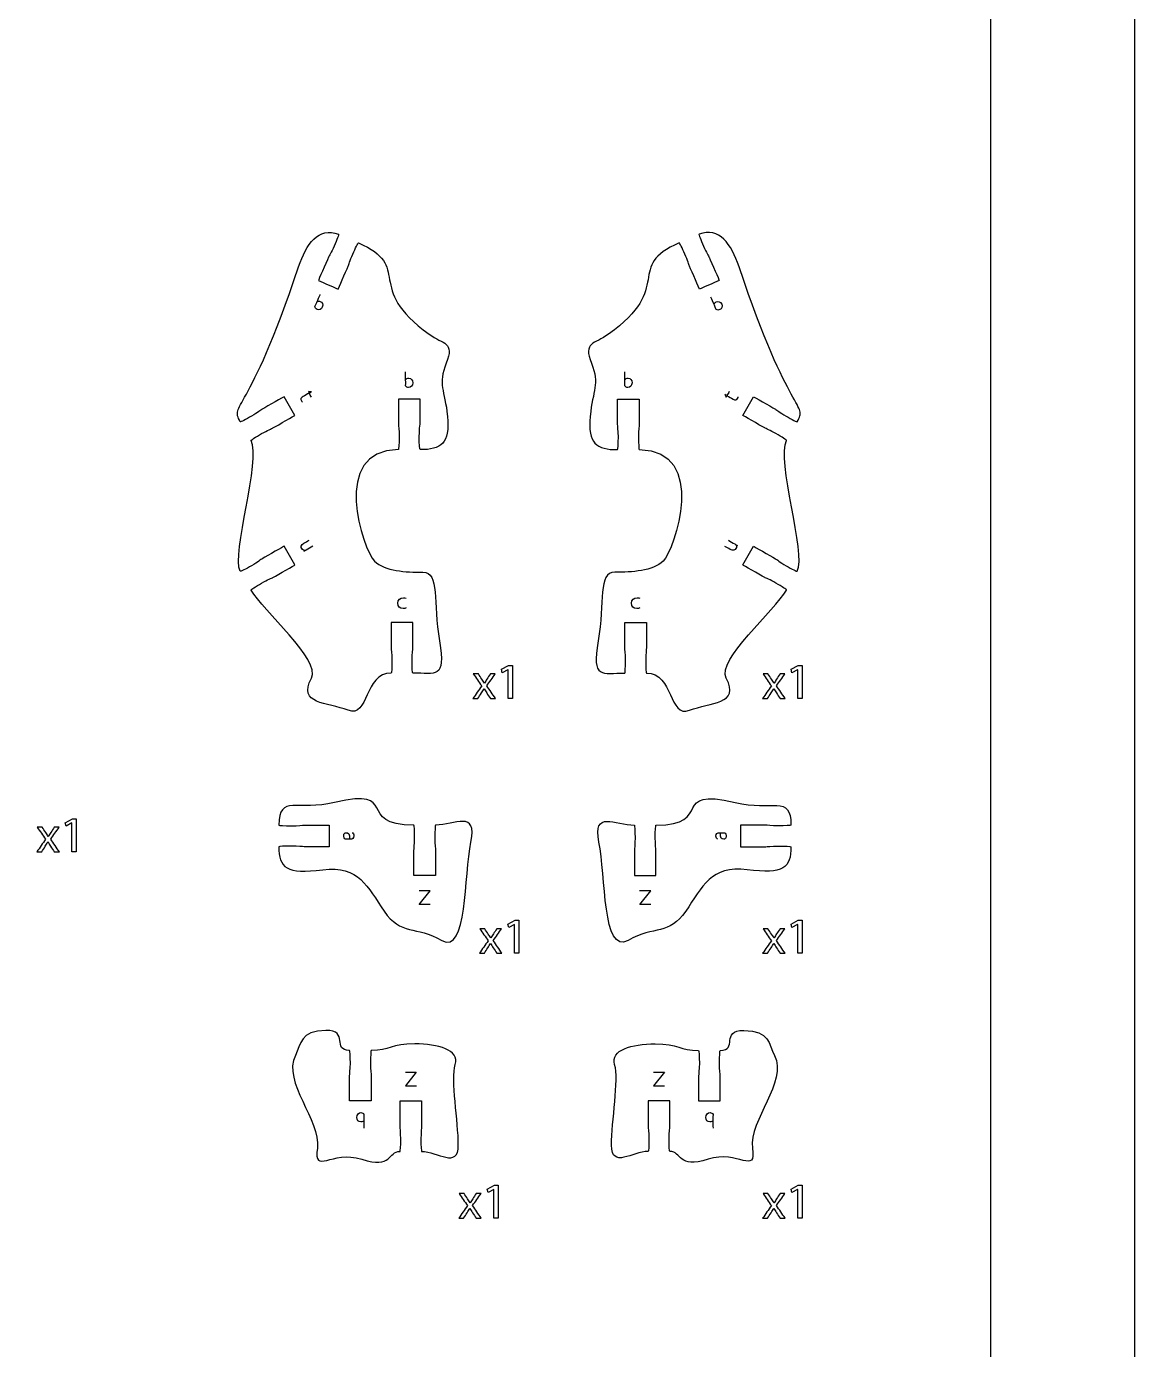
# Model space of a CAD drawing. Extents: x 0 to 1000, y 0 to 600.
# Drawn here: x 846.3 to 1000.1, y 232.9 to 416.5 of the extents above; entities that cross this region are included whole.
import ezdxf

# ---------------------------------------------------------------- set-up
doc = ezdxf.new("R2010")
doc.units = 0
doc.header["$MEASUREMENT"] = 0
doc.layers.add('DEFAULT', color=7, linetype='CONTINUOUS')

msp = doc.modelspace()

# ---------------------------------------------------------------- linework, layer by layer
at = {"layer": 'DEFAULT', "color": 250}
for points in [[(0.05, 600.05), (1000.05, 600.05), (1000.05, 0.05), (0.05, 0.05)], [(913.12, 327.2), (913.11, 327.2), (912.31, 326.77), (912.19, 327.25), (913.19, 327.78), (913.72, 327.78), (913.72, 323.2), (913.12, 323.2)], [(953.32, 327.2), (953.3, 327.2), (952.51, 326.77), (952.39, 327.25), (953.39, 327.78), (953.92, 327.78), (953.92, 323.2), (953.32, 323.2)], [(852.61, 305.93), (852.6, 305.93), (851.8, 305.5), (851.68, 305.97), (852.68, 306.51), (853.21, 306.51), (853.21, 301.92), (852.61, 301.92)], [(914.02, 291.85), (914, 291.85), (913.21, 291.42), (913.09, 291.89), (914.09, 292.43), (914.62, 292.43), (914.62, 287.84), (914.02, 287.84)], [(953.32, 291.85), (953.3, 291.85), (952.51, 291.42), (952.39, 291.89), (953.39, 292.43), (953.92, 292.43), (953.92, 287.84), (953.32, 287.84)], [(911.15, 255.09), (911.14, 255.09), (910.34, 254.66), (910.22, 255.13), (911.22, 255.67), (911.75, 255.67), (911.75, 251.08), (911.15, 251.08)], [(953.32, 255.09), (953.3, 255.09), (952.51, 254.66), (952.39, 255.13), (953.39, 255.67), (953.92, 255.67), (953.92, 251.08), (953.32, 251.08)]]:
    msp.add_lwpolyline(points, close=True, dxfattribs=at)
for points in [[(349.46, 570.05), (980.05, 570.05), (980.05, 20.05), (203.88, 20.05), (203.88, 570.05), (223.88, 570.05)], [(902.32, 294.63), (900.8, 294.63), (902.32, 296.53), (900.79, 296.53)], [(932.91, 294.63), (931.39, 294.63), (932.91, 296.53), (931.38, 296.53)], [(898.87, 271.35), (900.38, 271.35), (898.87, 269.44), (900.4, 269.44)], [(933.3, 271.35), (934.82, 271.35), (933.3, 269.44), (934.83, 269.44)]]:
    msp.add_lwpolyline(points, dxfattribs=at)
at = {"layer": 'DEFAULT', "color": 1}
for points, knots in [([(875.97, 340.85), (876, 340.8), (876.7, 341.15), (877.54, 341.63), (878.38, 342.12), (878.85, 342.5), (879.01, 342.59), (879.77, 343.03), (882.04, 344.33), (882.04, 344.33), (882.54, 343.46), (883.04, 342.59), (883.54, 341.73), (883.54, 341.73), (881.26, 340.42), (880.5, 339.99), (880.35, 339.9), (879.77, 339.69), (878.93, 339.21), (878.09, 338.72), (877.43, 338.3), (877.46, 338.25), (879.08, 335.41), (887.2, 328.55), (885.83, 326.02), (883.85, 322.36), (888.06, 322.69), (890.94, 321.56), (893.81, 320.43), (893.11, 326.73), (896.91, 326.73), (896.96, 326.73), (897, 327.52), (897, 328.48), (897, 329.45), (896.91, 330.06), (896.91, 330.23), (896.91, 331.4), (896.91, 332.56), (896.91, 333.73), (897.91, 333.73), (898.9, 333.73), (899.9, 333.73), (899.9, 332.56), (899.9, 331.4), (899.9, 330.23), (899.9, 330.06), (899.81, 329.45), (899.81, 328.48), (899.81, 327.52), (899.85, 326.73), (899.9, 326.73), (903.06, 326.73), (904.54, 325.79), (903.6, 331.18), (902.67, 336.56), (903.67, 340.73), (901.3, 340.73), (898.93, 340.73), (896.07, 340.84), (894.57, 342.28), (893.08, 343.73), (888.26, 357.73), (897.9, 357.73), (897.96, 357.73), (898.01, 358.51), (898.01, 359.48), (898.01, 360.45), (897.9, 361.06), (897.9, 361.23), (897.9, 362.4), (897.9, 363.56), (897.9, 364.73), (898.9, 364.73), (899.91, 364.73), (900.91, 364.73), (900.91, 363.56), (900.91, 362.4), (900.91, 361.23), (900.91, 361.06), (900.8, 360.45), (900.8, 359.48), (900.8, 358.51), (900.85, 357.73), (900.91, 357.73), (903.83, 357.73), (905.09, 358.6), (904.72, 362.34), (904.35, 366.07), (903.35, 366.75), (904.54, 369.73), (905.73, 372.7), (904.13, 372.34), (902.17, 373.75), (893.01, 380.3), (899.97, 383.16), (892.36, 386.42), (892.31, 386.44), (891.95, 385.74), (891.56, 384.86), (891.18, 383.97), (891.02, 383.37), (890.95, 383.21), (890.6, 382.41), (889.55, 380.01), (889.55, 380.01), (888.63, 380.41), (887.71, 380.81), (886.8, 381.21), (886.8, 381.21), (887.85, 383.62), (888.21, 384.42), (888.27, 384.58), (888.61, 385.1), (889, 385.98), (889.39, 386.86), (889.66, 387.6), (889.61, 387.63), (886.81, 388.69), (885.12, 386.26), (884.06, 383.1), (877, 362.03), (874.48, 364.21), (875.97, 361.6), (876, 361.55), (876.7, 361.91), (877.54, 362.39), (878.38, 362.87), (878.85, 363.26), (879.01, 363.34), (879.77, 363.78), (882.04, 365.08), (882.04, 365.08), (882.54, 364.21), (883.04, 363.35), (883.54, 362.48), (883.54, 362.48), (881.26, 361.17), (880.5, 360.74), (880.35, 360.65), (879.77, 360.44), (878.93, 359.96), (878.09, 359.48), (877.43, 359.05), (877.46, 359), (878.96, 356.37), (874.64, 343.17), (875.97, 340.85)], [1, 1, 1, 1, 2, 2, 2, 3, 3, 3, 4, 4, 4, 12.506309, 12.506309, 12.506309, 13.506309, 13.506309, 13.506309, 14.506309, 14.506309, 14.506309, 15.506309, 15.506309, 15.506309, 16.506309, 16.506309, 16.506309, 17.506309, 17.506309, 17.506309, 18.506309, 18.506309, 18.506309, 19.506309, 19.506309, 19.506309, 20.506309, 20.506309, 20.506309, 30.426309, 30.426309, 30.426309, 38.926309, 38.926309, 38.926309, 48.846309, 48.846309, 48.846309, 49.846309, 49.846309, 49.846309, 50.846309, 50.846309, 50.846309, 51.846309, 51.846309, 51.846309, 52.846309, 52.846309, 52.846309, 53.846309, 53.846309, 53.846309, 54.846309, 54.846309, 54.846309, 55.846309, 55.846309, 55.846309, 56.846309, 56.846309, 56.846309, 66.766309, 66.766309, 66.766309, 75.276309, 75.276309, 75.276309, 85.196309, 85.196309, 85.196309, 86.196309, 86.196309, 86.196309, 87.196309, 87.196309, 87.196309, 88.196309, 88.196309, 88.196309, 89.196309, 89.196309, 89.196309, 90.196309, 90.196309, 90.196309, 91.196309, 91.196309, 91.196309, 92.196309, 92.196309, 92.196309, 93.196309, 93.196309, 93.196309, 94.196309, 94.196309, 94.196309, 102.699967, 102.699967, 102.699967, 103.699967, 103.699967, 103.699967, 104.699967, 104.699967, 104.699967, 105.699967, 105.699967, 105.699967, 106.699967, 106.699967, 106.699967, 107.699967, 107.699967, 107.699967, 108.699967, 108.699967, 108.699967, 109.699967, 109.699967, 109.699967, 110.699967, 110.699967, 110.699967, 119.206277, 119.206277, 119.206277, 120.206277, 120.206277, 120.206277, 121.206277, 121.206277, 121.206277, 122.206277, 122.206277, 122.206277, 123.206277, 123.206277, 123.206277, 123.206277]), ([(953.26, 340.85), (953.23, 340.8), (952.53, 341.15), (951.69, 341.63), (950.85, 342.12), (950.38, 342.5), (950.22, 342.59), (949.46, 343.03), (947.19, 344.33), (947.19, 344.33), (946.69, 343.46), (946.19, 342.59), (945.69, 341.73), (945.69, 341.73), (947.97, 340.42), (948.73, 339.99), (948.88, 339.9), (949.46, 339.69), (950.3, 339.21), (951.14, 338.72), (951.8, 338.3), (951.77, 338.25), (950.15, 335.41), (942.03, 328.55), (943.4, 326.02), (945.38, 322.36), (941.17, 322.69), (938.29, 321.56), (935.42, 320.43), (936.12, 326.73), (932.32, 326.73), (932.27, 326.73), (932.23, 327.52), (932.23, 328.48), (932.23, 329.45), (932.32, 330.06), (932.32, 330.23), (932.32, 331.4), (932.32, 332.56), (932.32, 333.73), (931.33, 333.73), (930.33, 333.73), (929.33, 333.73), (929.33, 332.56), (929.33, 331.4), (929.33, 330.23), (929.33, 330.06), (929.42, 329.45), (929.42, 328.48), (929.42, 327.52), (929.38, 326.73), (929.33, 326.73), (926.17, 326.73), (924.69, 325.79), (925.63, 331.18), (926.56, 336.56), (925.57, 340.73), (927.93, 340.73), (930.3, 340.73), (933.16, 340.84), (934.66, 342.28), (936.15, 343.73), (940.97, 357.73), (931.33, 357.73), (931.27, 357.73), (931.22, 358.51), (931.22, 359.48), (931.22, 360.45), (931.33, 361.06), (931.33, 361.23), (931.33, 362.4), (931.33, 363.56), (931.33, 364.73), (930.33, 364.73), (929.32, 364.73), (928.32, 364.73), (928.32, 363.56), (928.32, 362.4), (928.32, 361.23), (928.32, 361.06), (928.43, 360.45), (928.43, 359.48), (928.43, 358.51), (928.38, 357.73), (928.32, 357.73), (925.4, 357.73), (924.14, 358.6), (924.51, 362.34), (924.88, 366.07), (925.88, 366.75), (924.69, 369.73), (923.51, 372.7), (925.1, 372.34), (927.06, 373.75), (936.22, 380.3), (929.26, 383.16), (936.87, 386.42), (936.92, 386.44), (937.28, 385.74), (937.67, 384.86), (938.05, 383.97), (938.21, 383.37), (938.28, 383.21), (938.63, 382.41), (939.68, 380.01), (939.68, 380.01), (940.6, 380.41), (941.52, 380.81), (942.43, 381.21), (942.43, 381.21), (941.38, 383.62), (941.02, 384.42), (940.96, 384.58), (940.62, 385.1), (940.23, 385.98), (939.84, 386.86), (939.57, 387.6), (939.62, 387.63), (942.42, 388.69), (944.11, 386.26), (945.17, 383.1), (952.23, 362.03), (954.75, 364.21), (953.26, 361.6), (953.23, 361.55), (952.53, 361.91), (951.69, 362.39), (950.85, 362.87), (950.38, 363.26), (950.22, 363.34), (949.46, 363.78), (947.19, 365.08), (947.19, 365.08), (946.69, 364.21), (946.19, 363.35), (945.69, 362.48), (945.69, 362.48), (947.97, 361.17), (948.73, 360.74), (948.88, 360.65), (949.46, 360.44), (950.3, 359.96), (951.14, 359.48), (951.8, 359.05), (951.77, 359), (950.27, 356.37), (954.59, 343.17), (953.26, 340.85)], [1, 1, 1, 1, 2, 2, 2, 3, 3, 3, 4, 4, 4, 12.506309, 12.506309, 12.506309, 13.506309, 13.506309, 13.506309, 14.506309, 14.506309, 14.506309, 15.506309, 15.506309, 15.506309, 16.506309, 16.506309, 16.506309, 17.506309, 17.506309, 17.506309, 18.506309, 18.506309, 18.506309, 19.506309, 19.506309, 19.506309, 20.506309, 20.506309, 20.506309, 30.426309, 30.426309, 30.426309, 38.926309, 38.926309, 38.926309, 48.846309, 48.846309, 48.846309, 49.846309, 49.846309, 49.846309, 50.846309, 50.846309, 50.846309, 51.846309, 51.846309, 51.846309, 52.846309, 52.846309, 52.846309, 53.846309, 53.846309, 53.846309, 54.846309, 54.846309, 54.846309, 55.846309, 55.846309, 55.846309, 56.846309, 56.846309, 56.846309, 66.766309, 66.766309, 66.766309, 75.276309, 75.276309, 75.276309, 85.196309, 85.196309, 85.196309, 86.196309, 86.196309, 86.196309, 87.196309, 87.196309, 87.196309, 88.196309, 88.196309, 88.196309, 89.196309, 89.196309, 89.196309, 90.196309, 90.196309, 90.196309, 91.196309, 91.196309, 91.196309, 92.196309, 92.196309, 92.196309, 93.196309, 93.196309, 93.196309, 94.196309, 94.196309, 94.196309, 102.699967, 102.699967, 102.699967, 103.699967, 103.699967, 103.699967, 104.699967, 104.699967, 104.699967, 105.699967, 105.699967, 105.699967, 106.699967, 106.699967, 106.699967, 107.699967, 107.699967, 107.699967, 108.699967, 108.699967, 108.699967, 109.699967, 109.699967, 109.699967, 110.699967, 110.699967, 110.699967, 119.206277, 119.206277, 119.206277, 120.206277, 120.206277, 120.206277, 121.206277, 121.206277, 121.206277, 122.206277, 122.206277, 122.206277, 123.206277, 123.206277, 123.206277, 123.206277]), ([(907.96, 303.27), (907.02, 298.73), (907.52, 287.58), (903.91, 289.64), (900.3, 291.69), (898.23, 290.32), (895.93, 293.68), (893.62, 297.05), (892.44, 300.09), (887.4, 299.44), (882.36, 298.78), (881.32, 299.72), (881.32, 302.63), (881.32, 302.68), (882.1, 302.73), (883.07, 302.73), (884.04, 302.73), (884.65, 302.63), (884.82, 302.63), (885.99, 302.63), (887.15, 302.63), (888.32, 302.63), (888.32, 303.63), (888.32, 304.63), (888.32, 305.63), (887.15, 305.63), (885.99, 305.63), (884.82, 305.63), (884.65, 305.63), (884.04, 305.53), (883.07, 305.53), (882.1, 305.53), (881.32, 305.57), (881.32, 305.63), (881.32, 309.93), (883.95, 307.55), (889.06, 308.77), (898.27, 310.97), (891.84, 305.63), (900.06, 305.63), (900.11, 305.63), (900.15, 304.85), (900.15, 303.88), (900.15, 302.91), (900.06, 302.3), (900.06, 302.13), (900.06, 300.96), (900.06, 299.79), (900.06, 298.63), (901.06, 298.63), (902.06, 298.63), (903.05, 298.63), (903.05, 299.79), (903.05, 300.96), (903.05, 302.13), (903.05, 302.3), (902.96, 302.91), (902.96, 303.88), (902.96, 304.85), (903, 305.63), (903.05, 305.63), (905.73, 305.63), (908.89, 307.81), (907.96, 303.27)], [1, 1, 1, 1, 2, 2, 2, 3, 3, 3, 4, 4, 4, 5, 5, 5, 6, 6, 6, 7, 7, 7, 16.92, 16.92, 16.92, 25.43, 25.43, 25.43, 35.35, 35.35, 35.35, 36.35, 36.35, 36.35, 37.35, 37.35, 37.35, 38.35, 38.35, 38.35, 39.35, 39.35, 39.35, 40.35, 40.35, 40.35, 41.35, 41.35, 41.35, 51.28, 51.28, 51.28, 59.78, 59.78, 59.78, 69.7, 69.7, 69.7, 70.7, 70.7, 70.7, 71.7, 71.7, 71.7, 72.7, 72.7, 72.7, 72.7]), ([(925.74, 303.27), (926.68, 298.73), (926.18, 287.58), (929.79, 289.64), (933.4, 291.69), (935.47, 290.32), (937.77, 293.68), (940.08, 297.05), (941.26, 300.09), (946.3, 299.44), (951.34, 298.78), (952.38, 299.72), (952.38, 302.63), (952.38, 302.68), (951.6, 302.73), (950.63, 302.73), (949.66, 302.73), (949.05, 302.63), (948.88, 302.63), (947.71, 302.63), (946.55, 302.63), (945.38, 302.63), (945.38, 303.63), (945.38, 304.63), (945.38, 305.63), (946.55, 305.63), (947.71, 305.63), (948.88, 305.63), (949.05, 305.63), (949.66, 305.53), (950.63, 305.53), (951.6, 305.53), (952.38, 305.57), (952.38, 305.63), (952.38, 309.93), (949.75, 307.55), (944.64, 308.77), (935.43, 310.97), (941.86, 305.63), (933.64, 305.63), (933.59, 305.63), (933.55, 304.85), (933.55, 303.88), (933.55, 302.91), (933.64, 302.3), (933.64, 302.13), (933.64, 300.96), (933.64, 299.79), (933.64, 298.63), (932.64, 298.63), (931.64, 298.63), (930.65, 298.63), (930.65, 299.79), (930.65, 300.96), (930.65, 302.13), (930.65, 302.3), (930.74, 302.91), (930.74, 303.88), (930.74, 304.85), (930.7, 305.63), (930.65, 305.63), (927.97, 305.63), (924.81, 307.81), (925.74, 303.27)], [1, 1, 1, 1, 2, 2, 2, 3, 3, 3, 4, 4, 4, 5, 5, 5, 6, 6, 6, 7, 7, 7, 16.92, 16.92, 16.92, 25.43, 25.43, 25.43, 35.35, 35.35, 35.35, 36.35, 36.35, 36.35, 37.35, 37.35, 37.35, 38.35, 38.35, 38.35, 39.35, 39.35, 39.35, 40.35, 40.35, 40.35, 41.35, 41.35, 41.35, 51.28, 51.28, 51.28, 59.78, 59.78, 59.78, 69.7, 69.7, 69.7, 70.7, 70.7, 70.7, 71.7, 71.7, 71.7, 72.7, 72.7, 72.7, 72.7]), ([(906.22, 261.2), (906.22, 257.9), (903.31, 260.35), (901.13, 260.35), (901.08, 260.35), (901.03, 261.14), (901.03, 262.1), (901.03, 263.07), (901.13, 263.68), (901.13, 263.85), (901.13, 265.02), (901.13, 266.19), (901.13, 267.35), (900.13, 267.35), (899.13, 267.35), (898.13, 267.35), (898.13, 266.19), (898.13, 265.02), (898.13, 263.85), (898.13, 263.68), (898.23, 263.07), (898.23, 262.1), (898.23, 261.14), (898.19, 260.35), (898.13, 260.35), (896.44, 260.35), (897.06, 257.9), (892.83, 259.27), (888.59, 260.64), (886.16, 256.96), (886.66, 260.82), (887.16, 264.69), (881.77, 269.99), (883.61, 273.65), (884.41, 275.24), (884.23, 277.14), (887.85, 277.14), (891.13, 277.14), (888.64, 274.36), (891.13, 274.36), (891.19, 274.36), (891.24, 273.57), (891.24, 272.6), (891.24, 271.64), (891.13, 271.03), (891.13, 270.85), (891.13, 269.69), (891.13, 268.52), (891.13, 267.35), (892.14, 267.35), (893.14, 267.35), (894.14, 267.35), (894.14, 268.52), (894.14, 269.69), (894.14, 270.85), (894.14, 271.03), (894.03, 271.64), (894.03, 272.6), (894.03, 273.57), (894.08, 274.36), (894.14, 274.36), (896.69, 274.36), (896.94, 275.27), (900.18, 275.27), (903.41, 275.27), (906.41, 274.46), (905.79, 272.4), (905.16, 270.35), (906.22, 264.5), (906.22, 261.2)], [1, 1, 1, 1, 2, 2, 2, 3, 3, 3, 4, 4, 4, 13.92, 13.92, 13.92, 22.42, 22.42, 22.42, 32.34, 32.34, 32.34, 33.34, 33.34, 33.34, 34.34, 34.34, 34.34, 35.34, 35.34, 35.34, 36.34, 36.34, 36.34, 37.34, 37.34, 37.34, 38.34, 38.34, 38.34, 39.34, 39.34, 39.34, 40.34, 40.34, 40.34, 41.34, 41.34, 41.34, 51.26, 51.26, 51.26, 59.77, 59.77, 59.77, 69.69, 69.69, 69.69, 70.69, 70.69, 70.69, 71.69, 71.69, 71.69, 72.69, 72.69, 72.69, 73.69, 73.69, 73.69, 74.69, 74.69, 74.69, 74.69]), ([(927.48, 261.2), (927.48, 257.9), (930.39, 260.35), (932.57, 260.35), (932.62, 260.35), (932.67, 261.14), (932.67, 262.1), (932.67, 263.07), (932.57, 263.68), (932.57, 263.85), (932.57, 265.02), (932.57, 266.19), (932.57, 267.35), (933.57, 267.35), (934.57, 267.35), (935.57, 267.35), (935.57, 266.19), (935.57, 265.02), (935.57, 263.85), (935.57, 263.68), (935.47, 263.07), (935.47, 262.1), (935.47, 261.14), (935.51, 260.35), (935.57, 260.35), (937.26, 260.35), (936.64, 257.9), (940.87, 259.27), (945.11, 260.64), (947.54, 256.96), (947.04, 260.82), (946.54, 264.69), (951.93, 269.99), (950.09, 273.65), (949.29, 275.24), (949.47, 277.14), (945.85, 277.14), (942.57, 277.14), (945.06, 274.36), (942.57, 274.36), (942.51, 274.36), (942.46, 273.57), (942.46, 272.6), (942.46, 271.64), (942.57, 271.03), (942.57, 270.85), (942.57, 269.69), (942.57, 268.52), (942.57, 267.35), (941.57, 267.35), (940.56, 267.35), (939.56, 267.35), (939.56, 268.52), (939.56, 269.69), (939.56, 270.85), (939.56, 271.03), (939.67, 271.64), (939.67, 272.6), (939.67, 273.57), (939.62, 274.36), (939.56, 274.36), (937.01, 274.36), (936.76, 275.27), (933.52, 275.27), (930.29, 275.27), (927.29, 274.46), (927.91, 272.4), (928.54, 270.35), (927.48, 264.5), (927.48, 261.2)], [1, 1, 1, 1, 2, 2, 2, 3, 3, 3, 4, 4, 4, 13.92, 13.92, 13.92, 22.42, 22.42, 22.42, 32.34, 32.34, 32.34, 33.34, 33.34, 33.34, 34.34, 34.34, 34.34, 35.34, 35.34, 35.34, 36.34, 36.34, 36.34, 37.34, 37.34, 37.34, 38.34, 38.34, 38.34, 39.34, 39.34, 39.34, 40.34, 40.34, 40.34, 41.34, 41.34, 41.34, 51.26, 51.26, 51.26, 59.77, 59.77, 59.77, 69.69, 69.69, 69.69, 70.69, 70.69, 70.69, 71.69, 71.69, 71.69, 72.69, 72.69, 72.69, 73.69, 73.69, 73.69, 74.69, 74.69, 74.69, 74.69])]:
    msp.add_open_spline(points, degree=3, knots=knots, dxfattribs=at)
at = {"layer": 'DEFAULT', "color": 250}
for points, knots in [([(886.63, 378.3), (886.74, 378.37), (886.92, 378.36), (887.07, 378.3), (887.34, 378.18), (887.51, 377.88), (887.35, 377.51), (887.21, 377.2), (886.91, 377.08), (886.63, 377.2), (886.45, 377.28), (886.34, 377.41), (886.31, 377.58), (886.37, 377.7), (887.06, 379.28), (887.06, 379.28)], [0, 0, 0, 0, 1, 1, 1, 2, 2, 2, 3, 3, 3, 4, 4, 4, 5, 5, 5, 5]), ([(941.71, 377.91), (941.73, 378.04), (941.86, 378.17), (942.01, 378.23), (942.28, 378.35), (942.61, 378.28), (942.77, 377.9), (942.91, 377.59), (942.8, 377.29), (942.52, 377.16), (942.33, 377.08), (942.16, 377.09), (942.02, 377.18), (941.97, 377.31), (941.27, 378.88), (941.27, 378.88)], [0, 0, 0, 0, 1, 1, 1, 2, 2, 2, 3, 3, 3, 4, 4, 4, 5, 5, 5, 5]), ([(898.91, 367.42), (899, 367.56), (899.15, 367.65), (899.35, 367.65), (899.67, 367.65), (899.9, 367.39), (899.9, 367.02), (899.9, 366.58), (899.61, 366.36), (899.32, 366.36), (899.14, 366.36), (899.01, 366.43), (898.91, 366.59), (898.92, 366.69), (898.91, 368.52), (898.91, 368.52)], [0, 0, 0, 0, 1.002, 1.002, 1.002, 2.004, 2.004, 2.004, 3.006, 3.006, 3.006, 4.008, 4.008, 4.008, 5.01, 5.01, 5.01, 5.01]), ([(929.33, 367.42), (929.42, 367.56), (929.57, 367.65), (929.78, 367.65), (930.1, 367.65), (930.32, 367.39), (930.32, 367.02), (930.32, 366.58), (930.03, 366.36), (929.75, 366.36), (929.56, 366.36), (929.43, 366.43), (929.34, 366.59), (929.34, 366.69), (929.34, 368.52), (929.34, 368.52)], [0, 0, 0, 0, 1.004, 1.004, 1.004, 2.008, 2.008, 2.008, 3.012, 3.012, 3.012, 4.016, 4.016, 4.016, 5.02, 5.02, 5.02, 5.02]), ([(885.84, 365.03), (885.73, 365.22), (885.62, 365.4), (885.52, 365.58), (885.62, 365.64), (885.73, 365.7), (885.83, 365.76), (885.69, 365.77), (885.55, 365.77), (885.41, 365.78), (885.45, 365.71), (885.48, 365.65), (885.52, 365.58), (885.24, 365.42), (884.95, 365.26), (884.67, 365.09), (884.52, 365.01), (884.42, 364.92), (884.39, 364.82), (884.36, 364.73), (884.38, 364.62), (884.44, 364.51), (884.48, 364.43), (884.54, 364.36), (884.58, 364.33)], [0, 0, 0, 0, 1.801, 1.801, 1.801, 2.813126, 2.813126, 2.813126, 4.004176, 4.004176, 4.004176, 4.640494, 4.640494, 4.640494, 7.431282, 7.431282, 7.431282, 8.431282, 8.431282, 8.431282, 9.431282, 9.431282, 9.431282, 10.431282, 10.431282, 10.431282, 10.431282]), ([(943.82, 365.78), (943.72, 365.59), (943.61, 365.41), (943.5, 365.23), (943.4, 365.29), (943.3, 365.34), (943.19, 365.4), (943.26, 365.28), (943.33, 365.15), (943.39, 365.03), (943.43, 365.09), (943.47, 365.16), (943.5, 365.22), (943.79, 365.06), (944.07, 364.9), (944.36, 364.73), (944.51, 364.65), (944.63, 364.61), (944.74, 364.63), (944.83, 364.65), (944.91, 364.72), (944.97, 364.83), (945.02, 364.91), (945.05, 364.99), (945.06, 365.05)], [0, 0, 0, 0, 1.801, 1.801, 1.801, 2.813126, 2.813126, 2.813126, 4.011959, 4.011959, 4.011959, 4.648276, 4.648276, 4.648276, 7.439065, 7.439065, 7.439065, 8.439065, 8.439065, 8.439065, 9.439065, 9.439065, 9.439065, 10.439065, 10.439065, 10.439065, 10.439065]), ([(884.97, 343.72), (884.83, 343.72), (884.62, 343.78), (884.5, 344), (884.38, 344.2), (884.35, 344.5), (884.8, 344.75), (885.04, 344.89), (885.29, 345.03), (885.54, 345.18)], [0, 0, 0, 0, 1, 1, 1, 2, 2, 2, 4.41, 4.41, 4.41, 4.41]), ([(943.69, 345.16), (943.99, 344.99), (944.3, 344.81), (944.6, 344.64), (944.74, 344.57), (944.85, 344.5), (944.95, 344.45)], [0, 0, 0, 0, 2.996681, 2.996681, 2.996681, 3.996681, 3.996681, 3.996681, 3.996681]), ([(886.02, 344.33), (885.72, 344.15), (885.41, 343.97), (885.11, 343.8), (884.97, 343.73), (884.86, 343.65), (884.77, 343.59)], [0, 0, 0, 0, 2.996681, 2.996681, 2.996681, 3.996681, 3.996681, 3.996681, 3.996681]), ([(944.74, 344.56), (944.81, 344.44), (944.87, 344.23), (944.74, 344.01), (944.63, 343.81), (944.38, 343.64), (943.94, 343.89), (943.69, 344.03), (943.45, 344.17), (943.2, 344.31)], [0, 0, 0, 0, 1, 1, 1, 2, 2, 2, 4.41, 4.41, 4.41, 4.41]), ([(898.97, 335.77), (898.9, 335.73), (898.75, 335.68), (898.55, 335.68), (898.12, 335.68), (897.83, 335.98), (897.83, 336.42), (897.83, 336.87), (898.14, 337.19), (898.61, 337.19), (898.76, 337.19), (898.9, 337.15), (898.98, 337.12)], [0, 0, 0, 0, 1, 1, 1, 2, 2, 2, 3, 3, 3, 4, 4, 4, 4]), ([(931.39, 335.77), (931.32, 335.73), (931.17, 335.68), (930.97, 335.68), (930.54, 335.68), (930.25, 335.98), (930.25, 336.42), (930.25, 336.87), (930.56, 337.19), (931.03, 337.19), (931.19, 337.19), (931.32, 337.15), (931.4, 337.12)], [0, 0, 0, 0, 1, 1, 1, 2, 2, 2, 3, 3, 3, 4, 4, 4, 4]), ([(909, 326.61), (909.16, 326.37), (909.32, 326.12), (909.48, 325.88), (909.61, 325.69), (909.72, 325.51), (909.83, 325.32), (909.84, 325.32), (909.84, 325.32), (909.85, 325.32), (909.96, 325.53), (910.07, 325.7), (910.19, 325.89), (910.35, 326.13), (910.51, 326.37), (910.67, 326.61), (910.89, 326.61), (911.11, 326.61), (911.34, 326.61), (910.95, 326.06), (910.56, 325.51), (910.17, 324.96), (910.57, 324.37), (910.97, 323.79), (911.37, 323.2), (911.14, 323.2), (910.9, 323.2), (910.67, 323.2), (910.5, 323.45), (910.33, 323.71), (910.17, 323.97), (910.03, 324.16), (909.92, 324.35), (909.8, 324.56), (909.8, 324.56), (909.79, 324.56), (909.79, 324.56), (909.67, 324.35), (909.55, 324.17), (909.43, 323.97), (909.26, 323.71), (909.1, 323.45), (908.93, 323.2), (908.7, 323.2), (908.48, 323.2), (908.25, 323.2), (908.65, 323.78), (909.06, 324.36), (909.46, 324.94), (909.08, 325.5), (908.69, 326.05), (908.3, 326.61), (908.53, 326.61), (908.76, 326.61), (909, 326.61)], [1.96, 1.96, 1.96, 1.96, 4.456157, 4.456157, 4.456157, 5.456157, 5.456157, 5.456157, 5.516157, 5.516157, 5.516157, 6.516157, 6.516157, 6.516157, 8.984598, 8.984598, 8.984598, 10.884598, 10.884598, 10.884598, 16.611063, 16.611063, 16.611063, 22.657549, 22.657549, 22.657549, 24.657549, 24.657549, 24.657549, 27.259241, 27.259241, 27.259241, 28.259241, 28.259241, 28.259241, 28.299241, 28.299241, 28.299241, 29.299241, 29.299241, 29.299241, 31.890071, 31.890071, 31.890071, 33.830071, 33.830071, 33.830071, 39.849805, 39.849805, 39.849805, 45.614005, 45.614005, 45.614005, 47.574005, 47.574005, 47.574005, 47.574005]), ([(949.19, 326.61), (949.35, 326.37), (949.52, 326.12), (949.68, 325.88), (949.8, 325.69), (949.91, 325.51), (950.02, 325.32), (950.03, 325.32), (950.04, 325.32), (950.04, 325.32), (950.16, 325.53), (950.27, 325.7), (950.38, 325.89), (950.54, 326.13), (950.7, 326.37), (950.86, 326.61), (951.09, 326.61), (951.31, 326.61), (951.53, 326.61), (951.15, 326.06), (950.76, 325.51), (950.37, 324.96), (950.77, 324.37), (951.17, 323.79), (951.57, 323.2), (951.33, 323.2), (951.1, 323.2), (950.86, 323.2), (950.7, 323.45), (950.53, 323.71), (950.36, 323.97), (950.23, 324.16), (950.12, 324.35), (950, 324.56), (949.99, 324.56), (949.99, 324.56), (949.98, 324.56), (949.87, 324.35), (949.75, 324.17), (949.62, 323.97), (949.46, 323.71), (949.29, 323.45), (949.13, 323.2), (948.9, 323.2), (948.67, 323.2), (948.44, 323.2), (948.85, 323.78), (949.25, 324.36), (949.66, 324.94), (949.27, 325.5), (948.89, 326.05), (948.5, 326.61), (948.73, 326.61), (948.96, 326.61), (949.19, 326.61)], [1.96, 1.96, 1.96, 1.96, 4.456157, 4.456157, 4.456157, 5.456157, 5.456157, 5.456157, 5.516157, 5.516157, 5.516157, 6.516157, 6.516157, 6.516157, 8.984598, 8.984598, 8.984598, 10.884598, 10.884598, 10.884598, 16.611063, 16.611063, 16.611063, 22.657549, 22.657549, 22.657549, 24.657549, 24.657549, 24.657549, 27.259241, 27.259241, 27.259241, 28.259241, 28.259241, 28.259241, 28.299241, 28.299241, 28.299241, 29.299241, 29.299241, 29.299241, 31.890071, 31.890071, 31.890071, 33.830071, 33.830071, 33.830071, 39.849805, 39.849805, 39.849805, 45.614005, 45.614005, 45.614005, 47.574005, 47.574005, 47.574005, 47.574005]), ([(848.48, 305.34), (848.65, 305.1), (848.81, 304.85), (848.97, 304.61), (849.1, 304.42), (849.2, 304.24), (849.32, 304.05), (849.32, 304.05), (849.33, 304.05), (849.34, 304.05), (849.45, 304.25), (849.56, 304.43), (849.68, 304.61), (849.84, 304.86), (850, 305.1), (850.16, 305.34), (850.38, 305.34), (850.6, 305.34), (850.83, 305.34), (850.44, 304.79), (850.05, 304.24), (849.66, 303.69), (850.06, 303.1), (850.46, 302.51), (850.86, 301.92), (850.63, 301.92), (850.39, 301.92), (850.16, 301.92), (849.99, 302.18), (849.82, 302.44), (849.65, 302.69), (849.52, 302.89), (849.41, 303.08), (849.29, 303.29), (849.28, 303.29), (849.28, 303.29), (849.27, 303.29), (849.16, 303.08), (849.04, 302.9), (848.91, 302.69), (848.75, 302.44), (848.58, 302.18), (848.42, 301.92), (848.19, 301.92), (847.96, 301.92), (847.74, 301.92), (848.14, 302.51), (848.54, 303.09), (848.95, 303.67), (848.56, 304.22), (848.18, 304.78), (847.79, 305.34), (848.02, 305.34), (848.25, 305.34), (848.48, 305.34)], [0, 0, 0, 0, 2.496157, 2.496157, 2.496157, 3.496157, 3.496157, 3.496157, 3.556157, 3.556157, 3.556157, 4.556157, 4.556157, 4.556157, 7.024598, 7.024598, 7.024598, 8.924598, 8.924598, 8.924598, 14.651063, 14.651063, 14.651063, 20.697549, 20.697549, 20.697549, 22.697549, 22.697549, 22.697549, 25.299241, 25.299241, 25.299241, 26.299241, 26.299241, 26.299241, 26.339241, 26.339241, 26.339241, 27.339241, 27.339241, 27.339241, 29.930071, 29.930071, 29.930071, 31.870071, 31.870071, 31.870071, 37.889805, 37.889805, 37.889805, 43.654005, 43.654005, 43.654005, 45.614005, 45.614005, 45.614005, 45.614005]), ([(891.48, 304.58), (891.61, 304.58), (891.73, 304.33), (891.73, 304.15), (891.73, 303.77), (891.53, 303.67), (891.24, 303.67), (891.24, 303.67), (890.65, 303.69), (890.55, 303.67), (890.4, 303.67), (890.32, 304.05), (890.32, 304.21), (890.32, 304.45), (890.49, 304.57), (890.66, 304.57), (890.94, 304.57), (891.2, 304.47), (891.1, 303.67)], [0, 0, 0, 0, 1, 1, 1, 2, 2, 2, 3, 3, 3, 4, 4, 4, 5, 5, 5, 6, 6, 6, 6]), ([(942.22, 303.67), (942.09, 303.67), (941.97, 303.93), (941.97, 304.11), (941.97, 304.49), (942.17, 304.58), (942.46, 304.58), (942.46, 304.58), (943.05, 304.57), (943.15, 304.58), (943.3, 304.58), (943.38, 304.21), (943.38, 304.04), (943.38, 303.8), (943.21, 303.68), (943.04, 303.68), (942.76, 303.68), (942.5, 303.78), (942.6, 304.58)], [0, 0, 0, 0, 1, 1, 1, 2, 2, 2, 3, 3, 3, 4, 4, 4, 5, 5, 5, 6, 6, 6, 6]), ([(909.89, 291.26), (910.05, 291.01), (910.22, 290.77), (910.38, 290.52), (910.51, 290.33), (910.61, 290.16), (910.72, 289.97), (910.73, 289.97), (910.74, 289.97), (910.75, 289.97), (910.86, 290.17), (910.97, 290.35), (911.08, 290.53), (911.24, 290.77), (911.4, 291.01), (911.56, 291.26), (911.79, 291.26), (912.01, 291.26), (912.23, 291.26), (911.85, 290.71), (911.46, 290.16), (911.07, 289.61), (911.47, 289.02), (911.87, 288.43), (912.27, 287.84), (912.03, 287.84), (911.8, 287.84), (911.56, 287.84), (911.4, 288.1), (911.23, 288.35), (911.06, 288.61), (910.93, 288.81), (910.82, 289), (910.7, 289.2), (910.69, 289.2), (910.69, 289.2), (910.68, 289.2), (910.57, 289), (910.45, 288.82), (910.32, 288.61), (910.16, 288.35), (909.99, 288.1), (909.83, 287.84), (909.6, 287.84), (909.37, 287.84), (909.14, 287.84), (909.55, 288.42), (909.95, 289), (910.36, 289.58), (909.97, 290.14), (909.59, 290.7), (909.2, 291.26), (909.43, 291.26), (909.66, 291.26), (909.89, 291.26)], [0, 0, 0, 0, 2.496157, 2.496157, 2.496157, 3.496157, 3.496157, 3.496157, 3.556157, 3.556157, 3.556157, 4.556157, 4.556157, 4.556157, 7.024598, 7.024598, 7.024598, 8.924598, 8.924598, 8.924598, 14.651063, 14.651063, 14.651063, 20.697549, 20.697549, 20.697549, 22.697549, 22.697549, 22.697549, 25.299241, 25.299241, 25.299241, 26.299241, 26.299241, 26.299241, 26.339241, 26.339241, 26.339241, 27.339241, 27.339241, 27.339241, 29.930071, 29.930071, 29.930071, 31.870071, 31.870071, 31.870071, 37.889805, 37.889805, 37.889805, 43.654005, 43.654005, 43.654005, 45.614005, 45.614005, 45.614005, 45.614005]), ([(949.19, 291.26), (949.35, 291.01), (949.52, 290.77), (949.68, 290.52), (949.8, 290.33), (949.91, 290.16), (950.02, 289.97), (950.03, 289.97), (950.04, 289.97), (950.04, 289.97), (950.16, 290.17), (950.27, 290.35), (950.38, 290.53), (950.54, 290.77), (950.7, 291.01), (950.86, 291.26), (951.09, 291.26), (951.31, 291.26), (951.53, 291.26), (951.15, 290.71), (950.76, 290.16), (950.37, 289.61), (950.77, 289.02), (951.17, 288.43), (951.57, 287.84), (951.33, 287.84), (951.1, 287.84), (950.86, 287.84), (950.7, 288.1), (950.53, 288.35), (950.36, 288.61), (950.23, 288.81), (950.12, 289), (950, 289.2), (949.99, 289.2), (949.99, 289.2), (949.98, 289.2), (949.87, 289), (949.75, 288.82), (949.62, 288.61), (949.46, 288.35), (949.29, 288.1), (949.13, 287.84), (948.9, 287.84), (948.67, 287.84), (948.44, 287.84), (948.85, 288.42), (949.25, 289), (949.66, 289.58), (949.27, 290.14), (948.89, 290.7), (948.5, 291.26), (948.73, 291.26), (948.96, 291.26), (949.19, 291.26)], [0, 0, 0, 0, 2.496157, 2.496157, 2.496157, 3.496157, 3.496157, 3.496157, 3.556157, 3.556157, 3.556157, 4.556157, 4.556157, 4.556157, 7.024598, 7.024598, 7.024598, 8.924598, 8.924598, 8.924598, 14.651063, 14.651063, 14.651063, 20.697549, 20.697549, 20.697549, 22.697549, 22.697549, 22.697549, 25.299241, 25.299241, 25.299241, 26.299241, 26.299241, 26.299241, 26.339241, 26.339241, 26.339241, 27.339241, 27.339241, 27.339241, 29.930071, 29.930071, 29.930071, 31.870071, 31.870071, 31.870071, 37.889805, 37.889805, 37.889805, 43.654005, 43.654005, 43.654005, 45.614005, 45.614005, 45.614005, 45.614005]), ([(893.13, 264.66), (893.04, 264.53), (892.89, 264.44), (892.68, 264.44), (892.37, 264.44), (892.14, 264.69), (892.14, 265.07), (892.14, 265.51), (892.43, 265.73), (892.71, 265.73), (892.9, 265.73), (893.03, 265.66), (893.12, 265.49), (893.12, 265.39), (893.12, 263.56), (893.12, 263.56)], [0, 0, 0, 0, 1.004, 1.004, 1.004, 2.008, 2.008, 2.008, 3.012, 3.012, 3.012, 4.016, 4.016, 4.016, 5.02, 5.02, 5.02, 5.02]), ([(941.56, 264.66), (941.47, 264.53), (941.32, 264.44), (941.12, 264.44), (940.8, 264.44), (940.57, 264.69), (940.57, 265.07), (940.57, 265.51), (940.86, 265.73), (941.15, 265.73), (941.33, 265.73), (941.46, 265.66), (941.56, 265.49), (941.55, 265.39), (941.56, 263.56), (941.56, 263.56)], [0, 0, 0, 0, 1.004, 1.004, 1.004, 2.008, 2.008, 2.008, 3.012, 3.012, 3.012, 4.016, 4.016, 4.016, 5.02, 5.02, 5.02, 5.02]), ([(907.02, 254.5), (907.19, 254.25), (907.35, 254.01), (907.51, 253.76), (907.64, 253.57), (907.74, 253.4), (907.86, 253.21), (907.86, 253.21), (907.87, 253.21), (907.88, 253.21), (907.99, 253.41), (908.1, 253.59), (908.22, 253.77), (908.38, 254.01), (908.54, 254.26), (908.7, 254.5), (908.92, 254.5), (909.14, 254.5), (909.37, 254.5), (908.98, 253.95), (908.59, 253.4), (908.2, 252.85), (908.6, 252.26), (909, 251.67), (909.4, 251.08), (909.17, 251.08), (908.93, 251.08), (908.7, 251.08), (908.53, 251.34), (908.36, 251.6), (908.19, 251.85), (908.06, 252.05), (907.95, 252.24), (907.83, 252.44), (907.82, 252.44), (907.82, 252.44), (907.81, 252.44), (907.7, 252.24), (907.58, 252.06), (907.45, 251.85), (907.29, 251.6), (907.12, 251.34), (906.96, 251.08), (906.73, 251.08), (906.5, 251.08), (906.28, 251.08), (906.68, 251.66), (907.08, 252.24), (907.49, 252.83), (907.1, 253.38), (906.72, 253.94), (906.33, 254.5), (906.56, 254.5), (906.79, 254.5), (907.02, 254.5)], [0, 0, 0, 0, 2.496157, 2.496157, 2.496157, 3.496157, 3.496157, 3.496157, 3.556157, 3.556157, 3.556157, 4.556157, 4.556157, 4.556157, 7.024598, 7.024598, 7.024598, 8.924598, 8.924598, 8.924598, 14.651063, 14.651063, 14.651063, 20.697549, 20.697549, 20.697549, 22.697549, 22.697549, 22.697549, 25.299241, 25.299241, 25.299241, 26.299241, 26.299241, 26.299241, 26.339241, 26.339241, 26.339241, 27.339241, 27.339241, 27.339241, 29.930071, 29.930071, 29.930071, 31.870071, 31.870071, 31.870071, 37.889805, 37.889805, 37.889805, 43.654005, 43.654005, 43.654005, 45.614005, 45.614005, 45.614005, 45.614005]), ([(949.19, 254.5), (949.35, 254.25), (949.52, 254.01), (949.68, 253.76), (949.8, 253.57), (949.91, 253.4), (950.02, 253.21), (950.03, 253.21), (950.04, 253.21), (950.04, 253.21), (950.16, 253.41), (950.27, 253.59), (950.38, 253.77), (950.54, 254.01), (950.7, 254.26), (950.86, 254.5), (951.09, 254.5), (951.31, 254.5), (951.53, 254.5), (951.15, 253.95), (950.76, 253.4), (950.37, 252.85), (950.77, 252.26), (951.17, 251.67), (951.57, 251.08), (951.33, 251.08), (951.1, 251.08), (950.86, 251.08), (950.7, 251.34), (950.53, 251.6), (950.36, 251.85), (950.23, 252.05), (950.12, 252.24), (950, 252.44), (949.99, 252.44), (949.99, 252.44), (949.98, 252.44), (949.87, 252.24), (949.75, 252.06), (949.62, 251.85), (949.46, 251.6), (949.29, 251.34), (949.13, 251.08), (948.9, 251.08), (948.67, 251.08), (948.44, 251.08), (948.85, 251.66), (949.25, 252.24), (949.66, 252.83), (949.27, 253.38), (948.89, 253.94), (948.5, 254.5), (948.73, 254.5), (948.96, 254.5), (949.19, 254.5)], [1.96, 1.96, 1.96, 1.96, 4.456157, 4.456157, 4.456157, 5.456157, 5.456157, 5.456157, 5.516157, 5.516157, 5.516157, 6.516157, 6.516157, 6.516157, 8.984598, 8.984598, 8.984598, 10.884598, 10.884598, 10.884598, 16.611063, 16.611063, 16.611063, 22.657549, 22.657549, 22.657549, 24.657549, 24.657549, 24.657549, 27.259241, 27.259241, 27.259241, 28.259241, 28.259241, 28.259241, 28.299241, 28.299241, 28.299241, 29.299241, 29.299241, 29.299241, 31.890071, 31.890071, 31.890071, 33.830071, 33.830071, 33.830071, 39.849805, 39.849805, 39.849805, 45.614005, 45.614005, 45.614005, 47.574005, 47.574005, 47.574005, 47.574005])]:
    msp.add_open_spline(points, degree=3, knots=knots, dxfattribs=at)

doc.saveas('drawing.dxf')
